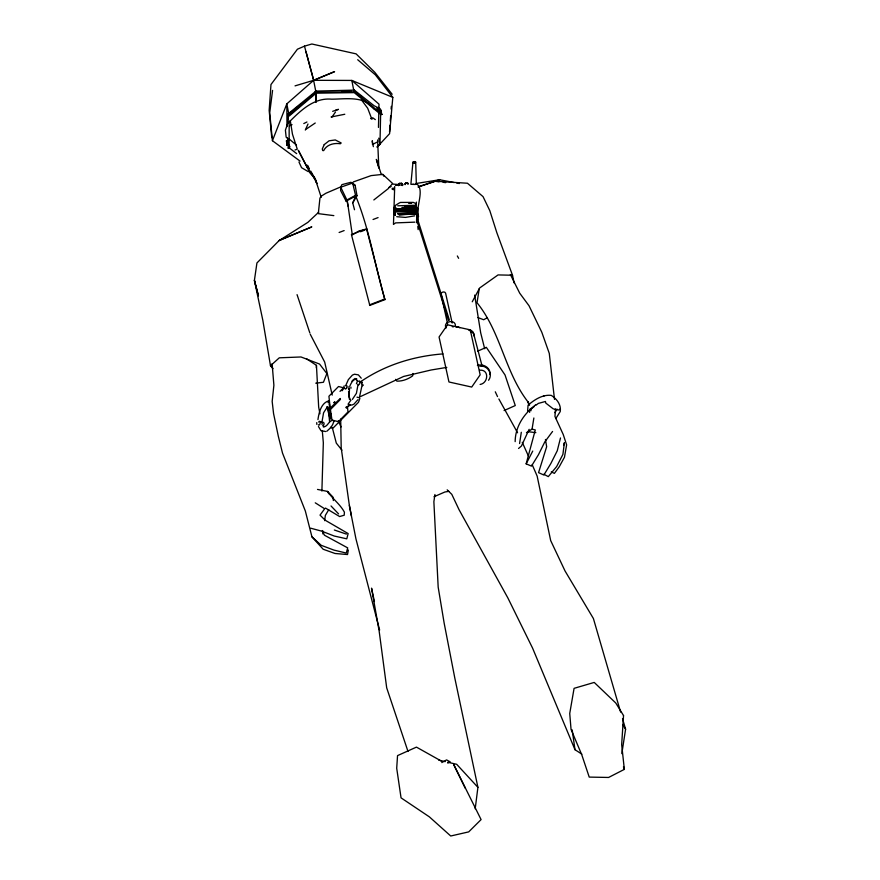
<?xml version="1.0" encoding="UTF-8"?>
<svg xmlns="http://www.w3.org/2000/svg" width="880" height="880" viewBox="0 0 880 880"><rect width="100%" height="100%" fill="white"/><g stroke="black" fill="none" stroke-linecap="round" stroke-linejoin="round"><path stroke-width="1.32" d="M288.915 144.991L289.96 146.839L288.189 148.126L288.211 139.964M288.244 119.801L287.914 114.048L315.997 91.091L354.343 90.112L374.066 105.71L378.18 107.833M289.179 121.33L289.113 147.785L296.659 153.626M527.571 411.345L528.077 405.196C534.402 399.696 542.531 394.405 551.265 395.373C556.831 398.926 561.264 404.591 560.263 411.499L555.83 418.55M316.085 102.047L315.997 91.091M415.921 213.367L416.042 207.801L396.187 208.934L396.154 207.977L396.011 208.791L416.086 208.131L416.108 205.216L397.727 205.799M287.837 123.42L287.914 114.048M316.041 102.058L316.151 93.192L315.216 91.388M393.888 211.574L393.976 212.817L394.141 211.75M394.108 211.673L394.163 212.487M394.207 209.264L394.031 210.43M416.614 219.208L416.636 220.495M378.455 127.424L378.84 110.99M378.906 108.251L378.994 104.148L351.824 80.432L313.621 80.311L295.042 85.877M399.179 214.984L415.921 213.785L415.943 212.674M394.702 186.527L393.459 224.444L395.571 222.893L414.92 222.145M394.273 214.159L394.152 207.185M400.543 211.035L401.126 211.013M401.181 211.068L400.631 211.101M413.193 163.075L412.929 162.47M415.437 162.217L415.052 163.24M416.647 219.461L416.966 208.384M418.594 216.403C414.931 208.626 425.238 189.794 416.724 183.953M376.86 147.048L379.973 144.408L380.633 114.18L381.975 114.345L381.04 114.675L354.2 92.62L316.151 93.192L289.19 116.039M395.109 215.083L395.318 209.143M408.837 202.73L409.772 202.697L409.057 202.774M408.826 203.104L409.772 202.697M411.554 203.06L410.113 203.115L410.795 202.741M411.631 203.049L410.938 203.082M415.998 210.485L415.998 209.792L395.923 211.145L415.987 210.386M416.031 208.505L416.053 209.374M416.394 202.092L415.91 213.675M398.816 183.986L398.882 184.877L399.674 183.315M405.02 183.755L405.075 184.635L405.867 183.073M316.338 367.829L316.448 365.354L306.537 358.765M322.113 421.135L323.576 412.764L327.58 406.571M515.152 441.628C515.339 426.514 523.809 413.831 535.832 404.69M416.999 208.692L417.076 207.383M357.962 384.967L356.4 393.349L352.363 399.41M389.543 131.912L390.016 125.191M390.291 121.154L390.665 115.775M391.127 109.054L391.314 106.359M555.467 409.101L554.961 416.46L563.233 434.511L566.632 444.895L564.465 457.248L559.196 466.84L554.389 473.374L551.287 471.911M321.893 491.051L323.334 442.838L322.322 431.035M287.617 138.05L287.474 144.397M529.628 412.368L529.837 409.904L534.083 406.659M362.197 384.659L359.656 396.308M357.698 59.73L375.386 74.855L392.81 97.361L389.576 133.683L377.498 146.674M410.872 184.349L412.94 162.338M350.944 388.278L350.889 387.09M328.251 407.209L329.593 421.883M359.865 398.42L358.501 402.27L333.311 427.823L332.398 428.219L330.429 427.24M412.995 373.472L412.72 375.815C408.254 379.148 402.479 381.304 396.88 381.15L395.604 379.346M272.569 90.398L269.72 112.915L272.426 140.712L300.036 161.095M475.2 808.786L477.906 787.325L454.817 678.117L444.136 623.018L438.174 587.125L433.873 501.71L434.94 494.505M322.828 533.907L323.191 531.256M324.643 520.663L325.369 515.372L328.757 509.685M401.995 184.063L401.775 183.502M408.188 183.821L407.385 183.018M412.896 162.789C412.555 160.094 417.615 162.778 414.92 161.997M317.944 419.617C318.956 412.588 321.189 402.699 329.098 400.763M398.563 185.691L398.849 183.777M519.574 443.553L521.301 432.3M621.819 753.643L625.592 729.19L622.523 718.652M479.248 288.64L477.026 302.742C500.929 332.211 504.68 371.602 527.769 401.621L529.595 404.987M526.46 432.652L532.07 429.11L533.863 417.989M331.243 413.985L329.89 419.639M316.756 422.598L316.8 424.358M348.359 549.989L347.523 554.532L335.082 553.498L323.169 549.252L311.949 536.855L305.349 511.027L282.524 453.134L278.344 436.359L273.57 413.622L272.173 401.412L273.889 385.253L272.107 363.66M349.514 388.839L349.085 396.88L350.669 400.235M343.739 387.101L344.201 385.847M418.187 222.31L418.22 214.324M560.494 437.965L557.26 450.758L550.825 463.562L543.862 475.024L538.56 472.637L546.656 446.732L545.446 439.472M552.563 431.453L544.83 441.859L538.45 454.718L531.465 466.114L526.163 463.837L535.293 429.979L532.07 429.11M563.651 445.236L564.399 442.684L562.903 454.421L556.655 466.543L548.295 476.619L543.796 474.232M345.752 385.506L348.348 379.621L352.418 375.078L354.497 374.22L358.38 374.88L361.24 378.202M272.426 140.712L286.825 103.851L313.676 80.311L334.576 71.632L313.621 80.311L315.865 91.751M328.031 402.611L329.109 401.324M354.508 209.737L352.726 202.917L355.707 196.009L352.66 183.04L350.812 182.303L341.891 184.657L340.758 187.209L340.604 190.531L346.115 201.179L347.325 200.926L352.308 234.861L359.227 230.835L365.574 229.57M305.316 130.075L308.011 123.992M349.888 385.935C351.208 383.031 353.1 378.895 356.851 379.005L354.893 378.51L357.082 380.556M532.741 451.066L526.163 463.837M529.133 429.33L521.444 446.006L518.562 448.47M352.726 202.917L357.016 195.712L355.146 185.339L352.66 183.04L340.758 187.209L347.325 200.926M472.252 301.785L479.666 287.98L498.058 274.923L512.501 275.242L514.107 282.931M488.565 380.259C493.405 374.022 487.41 364.859 479.765 366.267M554.939 412.665L557.073 409.145M363.407 385.022L362.384 385.825M399.157 183.601L399.069 184.173M405.35 183.37L405.273 183.931M342.078 390.786L344.223 387.706M350.746 400.367L348.04 404.228L351.802 405.075L353.881 404.206L357.951 399.674M331.881 117.106L335.544 111.958M303.787 123.563L306.933 121.99M340.01 391.38L343.651 387.684M351.934 381.172L353.804 379.28M347.413 406.67L347.996 411.928L338.371 421.685L331.969 420.046L330.22 408.089L340.296 398.453L340.406 399.443L330.792 409.2M346.357 408.21L349.085 405.449M323.169 425.953L324.126 423.896L323.598 422.279M318.736 212.179L307.846 222.365L279.081 240.603L256.927 262.966L254.408 280.401L258.423 295.724M560.274 408.804L558.943 410.025L553.234 408.848L545.754 403.051L545.435 401.478L538.318 403.414L536.195 405.042M346.115 201.179L355.707 196.009C369.38 229.229 374.869 265.243 384.956 299.607L369.82 305.415L369.523 304.865L384.659 299.057L384.956 299.607M273.031 368.654L270.49 365.772L279.29 357.819L301.015 356.972L319.55 364.045L326.876 373.56L323.433 382.283L315.744 383.174M288.255 115.764L315.447 92.653M289.872 113.322L301.312 103.829M373.835 199.958L388.223 188.639L392.106 184.063L398.596 184.503M288.189 148.126L289.245 147.334M315.249 123.013L306.339 129.03M401.753 184.327L402.116 183.645L401.181 183.249M407.836 184.173L408.309 183.414L407.011 182.952M326.766 431.299L330.913 427.504L332.75 424.402L334.125 420.838L332.156 420.332C328.339 421.41 327.624 426.998 323.323 426.899M396.462 212.003L415.976 211.145M377.696 141.801L372.405 144.54M360.91 381.524C385.275 364.914 413.721 356.147 442.992 353.903M441.782 762.597L446.556 759.902L450.175 761.805L447.755 763.092M357.599 380.611L356.411 383.746M487.135 317.79L483.67 319.737L477.873 317.548M346.753 200.035L355.41 195.437L357.016 195.712M345.752 407.363L350.383 405.031M359.359 397.089L403.645 376.442L431.145 369.996L446.787 367.4M289.564 125.774L292.039 124.63M543.301 396.385L543.972 396.088M477.609 351.208L486.31 347.314L505.032 374.968L515.273 405.548L504.086 410.564M414.7 215.831L405.449 217.404L396.715 216.7M456.401 327.327L458.139 326.898L459.866 327.734M411.741 184.349L415.316 184.459M415.371 163.009L414.766 163.35M399.245 183.381L401.632 183.293M395.472 185.416L396.814 184.965M397.045 185.218L403.238 184.822M405.438 183.15L406.615 182.941M480.106 384.45C488.466 383.196 489.401 369.072 479.622 370.227M433.994 496.738L444.917 491.986L448.844 491.359M304.546 46.134L297.418 49.214L270.974 84.535L269.159 110.407L271.766 137.61M340.989 186.791L325.919 193.248L321.244 196.163L319.935 198.165L318.307 213.642L333.839 215.622M370.59 118.613L372.702 117.788L375.309 119.625M417.615 219.956L416.768 220.286L448.525 320.507M417.582 222.178L418.44 221.848L449.383 320.1M369.82 305.415L351.417 234.575L366.542 228.767L366.85 229.317M360.536 231.737L364.32 230.285M339.119 232.485L344.146 230.571M373.043 219.505L378.07 217.591M388.971 187.385L391.127 186.571M294.998 149.996L297.264 149.138L292.457 134.156L290.29 120.681M418.341 186.681L439.659 179.751L454.091 182.523M353.287 181.94L371.107 175.615L382.789 174.372L392.59 183.458M380.325 110.946L381.249 110.627L381.546 114.081M332.673 111.331L338.448 109.362L335.874 110.088M418.143 187.088L439.659 179.751L415.712 183.557M414.568 208.241L412.731 208.615M331.078 116.985L344.795 114.257M413.523 162.162L414.59 162.052M413.567 162.195L414.227 162.074M477.411 365.431C483.285 363.429 490.886 367.84 489.929 374.539M412.665 184.349L414.106 184.36M393.415 188.056C391.468 188.254 391.688 190.003 393.503 188.771M406.164 182.908L407.044 182.864M404.547 206.844L416.141 206.393M401.951 207.493L416.13 206.943M416.064 208.769L395.769 209.99L416.009 209.099M415.943 213.147L397.529 213.752L415.954 212.476M399.025 214.544L415.899 213.983M341.627 91.08L351.12 90.838M316.261 92.345L354.673 91.839L381.975 114.345M414.227 161.909L415.25 162.206M468.479 329.978L471.317 330.44L473.231 332.189L482.053 365.926M452.265 326.7L453.409 326.832M527.945 431.684L535.865 432.652M439.054 181.797L433.708 181.126L467.467 183.238L483.054 196.636L489.83 210.716L496.87 232.793L512.501 275.242M443.069 182.292L445.742 182.633M456.709 183.029L459.338 183.535M317.515 489.423L327.481 491.414L332.904 497.002L333.355 500.544M308.33 171.666L301.554 167.684L298.958 161.986M438.801 760.166L445.192 761.64M447.744 762.234L456.687 764.302L477.906 787.325M360.118 382.305L362.087 382.811M348.755 388.652L349.25 388.784A1.771 0.825 -75.6 0 1 348.832 389.455M344.267 387.97L338.536 386.507L328.922 396.253L330.22 408.089M356.994 397.177L358.963 397.672M320.309 422.037L322.278 422.543M323.598 431.046L325.556 431.552M310.695 528.198L321.662 531.146L334.246 536.03L346.775 538.824L348.15 533.566L325.105 520.179L320.034 515.119L324.665 508.772L315.26 502.821M470.283 331.265L473.55 333.421M322.773 431.222L320.958 430.617L318.45 426.536M334.334 530.013L346.379 534.105M392.81 97.361L351.824 80.432L353.837 90.772M441.76 761.31L416.449 747.12L397.54 755.612L396.704 768.24L401.049 797.852L429.341 816.838L450.725 836L468.71 831.886L481.085 819.599L453.695 764.533L465.333 788.315M352.847 184.008L355.146 185.339M325.468 508.068L339.625 516.549L344.212 515.218L344.421 512.171C340.01 504.075 332.596 498.927 327.481 491.414L328.823 493.702M447.172 489.841L451.803 494.351L459.096 509.784L507.848 597.905L532.565 648.098L574.992 749.705L581.834 754.127M358.963 94.831L361.02 96.448M289.157 139.007L296.494 145.112M289.135 139.843L286.143 137.148L285.406 130.174L287.705 123.475C299.673 111.573 313.214 97.427 331.65 99.176C346.027 99.11 364.694 95.535 374.33 109.153M379.709 109.23L381.249 110.627M311.949 536.855L321.211 545.314L333.916 550.099L346.258 553.047L347.688 547.877L324.423 535.216L322.344 530.541M331.023 505.967L338.569 513.898M341.946 450.164L336.303 443.124L332.288 427.537M392.161 94.259L374.825 72.347L356.103 53.867L311.861 44L304.491 46.145L313.676 80.311L306.053 51.997M361.372 99.781L367.664 108.185L371.932 119.372M323.048 425.469L324.038 426.789M622.721 724.691L625.592 729.19M355.41 195.437L356.07 196.537M382.789 174.372L383.867 176.187M309.386 168.74L307.395 165.253L309.21 170.588L315.326 179.168L316.932 183.568L312.862 175.549L315.326 179.168L321.222 197.296M310.706 171.061L315.326 179.168L310.002 172.964L298.298 150.282L307.593 167.948M498.861 398.97L517.572 432.795M457.336 255.959L458.623 258.313M529.023 403.843L527.813 401.599L529.034 405.009M310.255 334.246L324.687 362.076L332.222 395.098M510.356 274.461L519.728 293.205L529.023 305.756L541.794 332.222L549.285 353.419L554.499 399.377M522.258 442.332L528.385 455.961M495.286 391.798L497.519 396.583M338.305 420.838L341.044 426.954M297.055 294.646L309.848 332.959M532.213 464.739L537.13 476.025L550.682 540.584L565.037 570.966L593.395 618.508L620.609 712.063M530.255 408.419L531.069 410.696M408.001 751.465L386.694 687.852L379.148 631.059L371.536 588.148L374.429 601.546M381.348 174.57L376.343 159.401L378.829 168.113L377.608 139.964M379.632 630.036L355.938 538.846L349.371 505.472L341.198 447.876L340.692 419.144M415.701 162.184L416.339 184.14M258.423 295.68L254.408 280.401L262.801 320.166L270.49 365.772M366.542 228.767L384.659 299.057M326.931 406.769L329.615 417.153M484.682 348.766L480.689 332.838L474.661 295.086M455.367 326.557C456.555 318.626 442.31 321.068 446.094 328.02M452.177 323.037L445.61 293.183C444.972 291.115 441.166 291.863 441.012 293.909L447.568 323.752M378.752 138.149L379.973 144.408M288.827 114.191L286.825 103.851L286.99 126.566M349.371 505.472L351.417 515.977M319.968 413.82L318.67 407.121L316.448 365.354M354.343 90.112L354.673 91.839M373.351 146.663L372.273 140.734L372.361 143.275M346.962 200.398L348.007 206.085M417.78 208.23L417.219 221.012M394.24 209.066L394.284 209.671M393.954 211.86L394.13 212.487M572.187 729.883L574.992 749.705M417.78 226.567L418.154 229.614M416.196 203.731L413.303 202.389L400.488 202.433L399.069 203.115L395.263 205.491L395.164 215.248M416.119 204.633L416.185 205.381M348.568 391.479L349.415 399.311M329.109 402.435L330.814 418.088M394.218 210.474C393.756 206.756 394.196 211.904 393.976 210.012M393.998 210.474L393.965 209.858M416.713 222.024L416.735 222.783M394.207 210.001L394.284 210.716L394.295 209.594M394.152 214.159L394.064 213.466L394.009 214.192M402.116 183.645L402.226 185.592M473.99 334.631L474.034 335.973M473.671 333.399L473.715 334.741M416.625 221.1L416.603 219.791M380.16 111.177A2.475 0.902 54.1 0 1 379.115 111.793A2.475 0.902 54.1 0 1 377.102 109.131A2.475 0.902 54.1 0 1 377.806 108.053M379.753 110.165A2.475 0.902 54.1 0 1 380.006 110.693M358.633 381.436A1.98 0.924 -75.6 0 1 359.92 381.678A1.98 0.924 -75.6 0 1 359.271 384.395A1.98 0.924 -75.6 0 1 357.984 384.142M361.13 381.513A1.98 0.924 -75.6 0 1 361.669 384.076M345.994 385.946A1.771 0.825 -75.6 0 1 346.995 386.089A1.771 0.825 -75.6 0 1 346.786 388.157L346.423 388.058A1.771 0.825 -75.6 0 1 344.993 388.586M348.953 386.595A1.771 0.825 -75.6 0 1 348.909 388.223M318.681 422.07A1.98 0.924 -75.6 0 1 320.089 421.641A1.98 0.924 -75.6 0 1 319.77 424.336A1.98 0.924 -75.6 0 1 318.362 424.765M321.673 421.784A1.98 0.924 -75.6 0 1 321.937 424.391M329.615 404.954A1.771 0.825 -75.6 0 1 329.428 404.327M286.484 140.69L286.99 145.277L286.484 140.69M287.54 140.558L288.046 145.145L287.54 140.558M623.535 715.55L621.665 744.579L624.349 769.373L608.597 777.458L589.226 777.095L581.779 754.809L571.043 729.388L569.734 713.493L574.079 688.336L594.231 682.429L615.769 703.01L623.535 715.55M334.07 402.556C334.62 405.493 335.577 399.443 334.07 402.556M394.064 188.749C391.457 188.661 393.987 191.059 394.064 188.749M324.236 144.595L322.311 148.951L322.685 150.524L323.653 150.645C326.755 144.485 334.015 142.78 340.362 143.748L341.187 142.978L335.302 139.953L329.087 140.8L324.236 144.595M447.502 324.797L439.065 337.007L448.954 381.986L471.713 387.057L480.15 374.836L470.261 329.857L447.502 324.797M281.05 239.569L279.081 240.603L311.817 226.886L281.05 239.569M624.349 769.373L623.502 766.81L624.349 769.373M378.004 108.746A2.475 0.902 54.1 0 0 380.809 111.485A2.475 0.902 54.1 0 0 379.467 108.119A2.475 0.902 54.1 0 0 378.004 108.746"/></g></svg>
